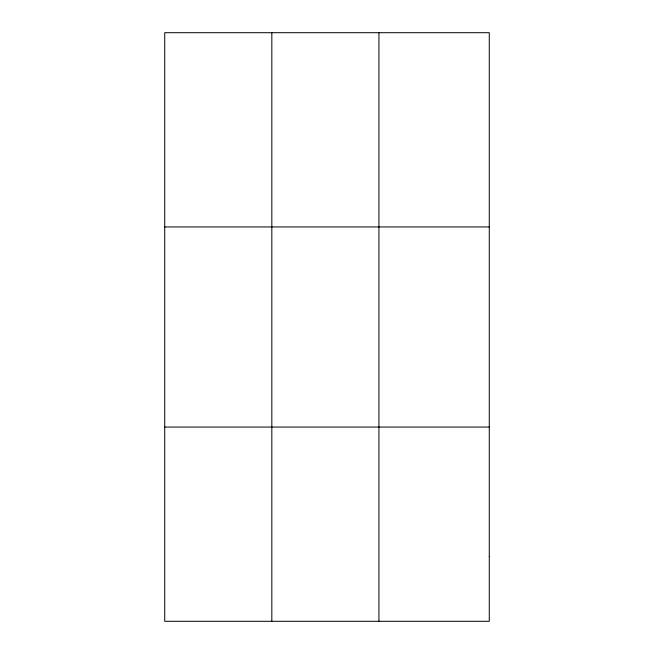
<?xml version="1.0" encoding="UTF-8"?>
<svg xmlns="http://www.w3.org/2000/svg" width="654" height="654" viewBox="0 0 654 654"><rect width="100%" height="100%" fill="white"/><g stroke="black" fill="none" stroke-linecap="round" stroke-linejoin="round"><path stroke-width="0.98" d="M271.827 32.7L271.827 621.3M378.928 32.7L378.928 621.3M164.726 226.938L489.274 226.938M164.726 427.062L489.274 427.062M489.274 556.554L489.274 621.3L164.726 621.3L164.726 32.7L489.274 32.7L489.274 556.554"/></g></svg>
